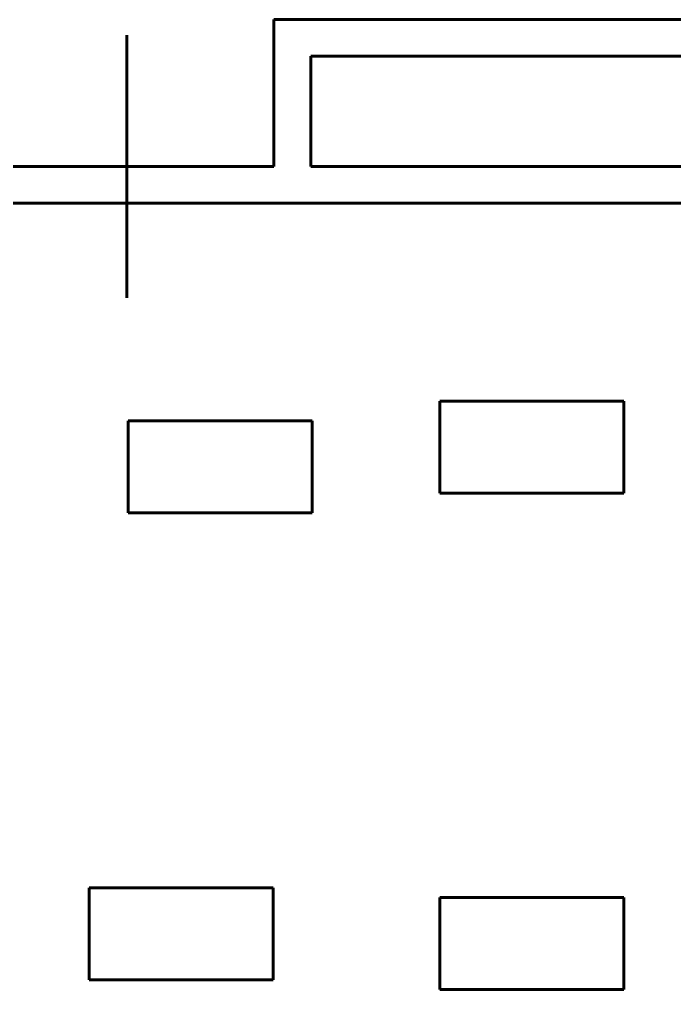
# Model space of a CAD drawing. Extents: x 0 to 297, y 0 to 292.
# Drawn here: x 185.93 to 194.84, y 78.83 to 92.02 of the extents above; entities that cross this region are included whole.
import ezdxf

# ---------------------------------------------------------------- set-up
doc = ezdxf.new("R2010")
doc.units = 0
doc.header["$MEASUREMENT"] = 0
doc.linetypes.add('K5LT_BASIC', pattern=[0])
doc.layers.add('Системный слой', color=7, linetype='Continuous')

# ---------------------------------------------------------------- blocks, each defined once
blk = doc.blocks.new('*U')
at = {"layer": 'Системный слой', "linetype": 'K5LT_BASIC', "lineweight": 60}
for p, q in [((194.145, 86.827), (191.645, 86.827)), ((191.645, 86.827), (191.645, 85.577)), ((194.145, 85.577), (194.145, 86.827)), ((189.912, 86.562), (187.412, 86.562)), ((187.412, 86.562), (187.412, 85.312)), ((189.912, 85.312), (189.912, 86.562)), ((191.645, 85.577), (194.145, 85.577)), ((187.412, 85.312), (189.912, 85.312)), ((189.383, 80.212), (186.883, 80.212)), ((186.883, 80.212), (186.883, 78.962)), ((189.383, 78.962), (189.383, 80.212)), ((194.145, 80.08), (191.645, 80.08)), ((191.645, 80.08), (191.645, 78.83)), ((194.145, 78.83), (194.145, 80.08)), ((186.883, 78.962), (189.383, 78.962)), ((191.645, 78.83), (194.145, 78.83))]:
    blk.add_line(p, q, dxfattribs=at)

msp = doc.modelspace()

# ---------------------------------------------------------------- linework, layer by layer
at = {"layer": 'Системный слой', "linetype": 'K5LT_BASIC', "lineweight": 60}
for p, q in [((189.392, 92.019), (208.392, 92.019)), ((189.392, 92.019), (189.392, 90.019)), ((187.392, 91.805), (187.392, 88.233)), ((189.892, 91.519), (189.892, 90.019)), ((207.892, 91.519), (189.892, 91.519)), ((185.392, 90.019), (189.392, 90.019)), ((189.892, 90.019), (207.892, 90.019)), ((203.392, 89.519), (179.892, 89.519)), ((251.642, 89.519), (179.892, 89.519))]:
    msp.add_line(p, q, dxfattribs=at)

# ---------------------------------------------------------------- block references
at = {"layer": 'Системный слой'}
msp.add_blockref('*U', (0, 0), dxfattribs=at)
msp.add_blockref('*U', (0, 0), dxfattribs=at)
msp.add_blockref('*U', (0, 0), dxfattribs=at)
msp.add_blockref('*U', (0, 0), dxfattribs=at)
msp.add_blockref('*U', (0, 0), dxfattribs=at)
msp.add_blockref('*U', (0, 0), dxfattribs=at)
msp.add_blockref('*U', (0, 0), dxfattribs=at)
msp.add_blockref('*U', (0, 0), dxfattribs=at)
msp.add_blockref('*U', (0, 0), dxfattribs=at)
msp.add_blockref('*U', (0, 0), dxfattribs=at)
msp.add_blockref('*U', (0, 0), dxfattribs=at)
msp.add_blockref('*U', (0, 0), dxfattribs=at)
msp.add_blockref('*U', (0, 0), dxfattribs=at)
msp.add_blockref('*U', (0, 0), dxfattribs=at)
msp.add_blockref('*U', (0, 0), dxfattribs=at)
msp.add_blockref('*U', (0, 0), dxfattribs=at)
msp.add_blockref('*U', (0, 0), dxfattribs=at)
msp.add_blockref('*U', (0, 0), dxfattribs=at)
msp.add_blockref('*U', (0, 0), dxfattribs=at)
msp.add_blockref('*U', (0, 0), dxfattribs=at)
msp.add_blockref('*U', (0, 0), dxfattribs=at)
msp.add_blockref('*U', (0, 0), dxfattribs=at)
msp.add_blockref('*U', (0, 0), dxfattribs=at)
msp.add_blockref('*U', (0, 0), dxfattribs=at)
msp.add_blockref('*U', (0, 0), dxfattribs=at)
msp.add_blockref('*U', (0, 0), dxfattribs=at)
msp.add_blockref('*U', (0, 0), dxfattribs=at)
msp.add_blockref('*U', (0, 0), dxfattribs=at)
msp.add_blockref('*U', (0, 0), dxfattribs=at)
msp.add_blockref('*U', (0, 0), dxfattribs=at)
msp.add_blockref('*U', (0, 0), dxfattribs=at)
msp.add_blockref('*U', (0, 0), dxfattribs=at)
msp.add_blockref('*U', (0, 0), dxfattribs=at)
msp.add_blockref('*U', (0, 0), dxfattribs=at)
msp.add_blockref('*U', (0, 0), dxfattribs=at)
msp.add_blockref('*U', (0, 0), dxfattribs=at)
msp.add_blockref('*U', (0, 0), dxfattribs=at)
msp.add_blockref('*U', (0, 0), dxfattribs=at)
msp.add_blockref('*U', (0, 0), dxfattribs=at)
msp.add_blockref('*U', (0, 0), dxfattribs=at)
msp.add_blockref('*U', (0, 0), dxfattribs=at)
msp.add_blockref('*U', (0, 0), dxfattribs=at)
msp.add_blockref('*U', (0, 0), dxfattribs=at)
msp.add_blockref('*U', (0, 0), dxfattribs=at)
msp.add_blockref('*U', (0, 0), dxfattribs=at)
msp.add_blockref('*U', (0, 0), dxfattribs=at)
msp.add_blockref('*U', (0, 0), dxfattribs=at)
msp.add_blockref('*U', (0, 0), dxfattribs=at)
msp.add_blockref('*U', (0, 0), dxfattribs=at)
msp.add_blockref('*U', (0, 0), dxfattribs=at)
msp.add_blockref('*U', (0, 0), dxfattribs=at)
msp.add_blockref('*U', (0, 0), dxfattribs=at)
msp.add_blockref('*U', (0, 0), dxfattribs=at)
msp.add_blockref('*U', (0, 0), dxfattribs=at)
msp.add_blockref('*U', (0, 0), dxfattribs=at)
msp.add_blockref('*U', (0, 0), dxfattribs=at)
msp.add_blockref('*U', (0, 0), dxfattribs=at)
msp.add_blockref('*U', (0, 0), dxfattribs=at)
msp.add_blockref('*U', (0, 0), dxfattribs=at)
msp.add_blockref('*U', (0, 0), dxfattribs=at)
msp.add_blockref('*U', (0, 0), dxfattribs=at)
msp.add_blockref('*U', (0, 0), dxfattribs=at)
msp.add_blockref('*U', (0, 0), dxfattribs=at)
msp.add_blockref('*U', (0, 0), dxfattribs=at)
msp.add_blockref('*U', (0, 0), dxfattribs=at)
msp.add_blockref('*U', (0, 0), dxfattribs=at)
msp.add_blockref('*U', (0, 0), dxfattribs=at)
msp.add_blockref('*U', (0, 0), dxfattribs=at)
msp.add_blockref('*U', (0, 0), dxfattribs=at)
msp.add_blockref('*U', (0, 0), dxfattribs=at)
msp.add_blockref('*U', (0, 0), dxfattribs=at)
msp.add_blockref('*U', (0, 0), dxfattribs=at)
msp.add_blockref('*U', (0, 0), dxfattribs=at)
msp.add_blockref('*U', (0, 0), dxfattribs=at)
msp.add_blockref('*U', (0, 0), dxfattribs=at)
msp.add_blockref('*U', (0, 0), dxfattribs=at)
msp.add_blockref('*U', (0, 0), dxfattribs=at)
msp.add_blockref('*U', (0, 0), dxfattribs=at)
msp.add_blockref('*U', (0, 0), dxfattribs=at)
msp.add_blockref('*U', (0, 0), dxfattribs=at)
msp.add_blockref('*U', (0, 0), dxfattribs=at)
msp.add_blockref('*U', (0, 0), dxfattribs=at)
msp.add_blockref('*U', (0, 0), dxfattribs=at)
msp.add_blockref('*U', (0, 0), dxfattribs=at)
msp.add_blockref('*U', (0, 0), dxfattribs=at)
msp.add_blockref('*U', (0, 0), dxfattribs=at)
msp.add_blockref('*U', (0, 0), dxfattribs=at)
msp.add_blockref('*U', (0, 0), dxfattribs=at)
msp.add_blockref('*U', (0, 0), dxfattribs=at)
msp.add_blockref('*U', (0, 0), dxfattribs=at)
msp.add_blockref('*U', (0, 0), dxfattribs=at)
msp.add_blockref('*U', (0, 0), dxfattribs=at)
msp.add_blockref('*U', (0, 0), dxfattribs=at)
msp.add_blockref('*U', (0, 0), dxfattribs=at)
msp.add_blockref('*U', (0, 0), dxfattribs=at)
msp.add_blockref('*U', (0, 0), dxfattribs=at)
msp.add_blockref('*U', (0, 0), dxfattribs=at)
msp.add_blockref('*U', (0, 0), dxfattribs=at)
msp.add_blockref('*U', (0, 0), dxfattribs=at)
msp.add_blockref('*U', (0, 0), dxfattribs=at)
msp.add_blockref('*U', (0, 0), dxfattribs=at)
msp.add_blockref('*U', (0, 0), dxfattribs=at)
msp.add_blockref('*U', (0, 0), dxfattribs=at)
msp.add_blockref('*U', (0, 0), dxfattribs=at)
msp.add_blockref('*U', (0, 0), dxfattribs=at)
msp.add_blockref('*U', (0, 0), dxfattribs=at)
msp.add_blockref('*U', (0, 0), dxfattribs=at)
msp.add_blockref('*U', (0, 0), dxfattribs=at)
msp.add_blockref('*U', (0, 0), dxfattribs=at)
msp.add_blockref('*U', (0, 0), dxfattribs=at)
msp.add_blockref('*U', (0, 0), dxfattribs=at)
msp.add_blockref('*U', (0, 0), dxfattribs=at)
msp.add_blockref('*U', (0, 0), dxfattribs=at)
msp.add_blockref('*U', (0, 0), dxfattribs=at)
msp.add_blockref('*U', (0, 0), dxfattribs=at)
msp.add_blockref('*U', (0, 0), dxfattribs=at)
msp.add_blockref('*U', (0, 0), dxfattribs=at)
msp.add_blockref('*U', (0, 0), dxfattribs=at)
msp.add_blockref('*U', (0, 0), dxfattribs=at)
msp.add_blockref('*U', (0, 0), dxfattribs=at)
msp.add_blockref('*U', (0, 0), dxfattribs=at)
msp.add_blockref('*U', (0, 0), dxfattribs=at)
msp.add_blockref('*U', (0, 0), dxfattribs=at)
msp.add_blockref('*U', (0, 0), dxfattribs=at)
msp.add_blockref('*U', (0, 0), dxfattribs=at)
msp.add_blockref('*U', (0, 0), dxfattribs=at)
msp.add_blockref('*U', (0, 0), dxfattribs=at)
msp.add_blockref('*U', (0, 0), dxfattribs=at)
msp.add_blockref('*U', (0, 0), dxfattribs=at)
msp.add_blockref('*U', (0, 0), dxfattribs=at)
msp.add_blockref('*U', (0, 0), dxfattribs=at)
msp.add_blockref('*U', (0, 0), dxfattribs=at)
msp.add_blockref('*U', (0, 0), dxfattribs=at)
msp.add_blockref('*U', (0, 0), dxfattribs=at)
msp.add_blockref('*U', (0, 0), dxfattribs=at)
msp.add_blockref('*U', (0, 0), dxfattribs=at)
msp.add_blockref('*U', (0, 0), dxfattribs=at)
msp.add_blockref('*U', (0, 0), dxfattribs=at)
msp.add_blockref('*U', (0, 0), dxfattribs=at)
msp.add_blockref('*U', (0, 0), dxfattribs=at)
msp.add_blockref('*U', (0, 0), dxfattribs=at)
msp.add_blockref('*U', (0, 0), dxfattribs=at)
msp.add_blockref('*U', (0, 0), dxfattribs=at)
msp.add_blockref('*U', (0, 0), dxfattribs=at)
msp.add_blockref('*U', (0, 0), dxfattribs=at)
msp.add_blockref('*U', (0, 0), dxfattribs=at)
msp.add_blockref('*U', (0, 0), dxfattribs=at)
msp.add_blockref('*U', (0, 0), dxfattribs=at)
msp.add_blockref('*U', (0, 0), dxfattribs=at)
msp.add_blockref('*U', (0, 0), dxfattribs=at)
msp.add_blockref('*U', (0, 0), dxfattribs=at)
msp.add_blockref('*U', (0, 0), dxfattribs=at)
msp.add_blockref('*U', (0, 0), dxfattribs=at)
msp.add_blockref('*U', (0, 0), dxfattribs=at)
msp.add_blockref('*U', (0, 0), dxfattribs=at)
msp.add_blockref('*U', (0, 0), dxfattribs=at)
msp.add_blockref('*U', (0, 0), dxfattribs=at)
msp.add_blockref('*U', (0, 0), dxfattribs=at)
msp.add_blockref('*U', (0, 0), dxfattribs=at)
msp.add_blockref('*U', (0, 0), dxfattribs=at)
msp.add_blockref('*U', (0, 0), dxfattribs=at)
msp.add_blockref('*U', (0, 0), dxfattribs=at)
msp.add_blockref('*U', (0, 0), dxfattribs=at)
msp.add_blockref('*U', (0, 0), dxfattribs=at)
msp.add_blockref('*U', (0, 0), dxfattribs=at)
msp.add_blockref('*U', (0, 0), dxfattribs=at)
msp.add_blockref('*U', (0, 0), dxfattribs=at)
msp.add_blockref('*U', (0, 0), dxfattribs=at)
msp.add_blockref('*U', (0, 0), dxfattribs=at)
msp.add_blockref('*U', (0, 0), dxfattribs=at)
msp.add_blockref('*U', (0, 0), dxfattribs=at)
msp.add_blockref('*U', (0, 0), dxfattribs=at)
msp.add_blockref('*U', (0, 0), dxfattribs=at)
msp.add_blockref('*U', (0, 0), dxfattribs=at)
msp.add_blockref('*U', (0, 0), dxfattribs=at)
msp.add_blockref('*U', (0, 0), dxfattribs=at)
msp.add_blockref('*U', (0, 0), dxfattribs=at)
msp.add_blockref('*U', (0, 0), dxfattribs=at)
msp.add_blockref('*U', (0, 0), dxfattribs=at)
msp.add_blockref('*U', (0, 0), dxfattribs=at)
msp.add_blockref('*U', (0, 0), dxfattribs=at)
msp.add_blockref('*U', (0, 0), dxfattribs=at)
msp.add_blockref('*U', (0, 0), dxfattribs=at)
msp.add_blockref('*U', (0, 0), dxfattribs=at)
msp.add_blockref('*U', (0, 0), dxfattribs=at)
msp.add_blockref('*U', (0, 0), dxfattribs=at)
msp.add_blockref('*U', (0, 0), dxfattribs=at)
msp.add_blockref('*U', (0, 0), dxfattribs=at)
msp.add_blockref('*U', (0, 0), dxfattribs=at)
msp.add_blockref('*U', (0, 0), dxfattribs=at)
msp.add_blockref('*U', (0, 0), dxfattribs=at)
msp.add_blockref('*U', (0, 0), dxfattribs=at)
msp.add_blockref('*U', (0, 0), dxfattribs=at)
msp.add_blockref('*U', (0, 0), dxfattribs=at)
msp.add_blockref('*U', (0, 0), dxfattribs=at)
msp.add_blockref('*U', (0, 0), dxfattribs=at)
msp.add_blockref('*U', (0, 0), dxfattribs=at)
msp.add_blockref('*U', (0, 0), dxfattribs=at)
msp.add_blockref('*U', (0, 0), dxfattribs=at)
msp.add_blockref('*U', (0, 0), dxfattribs=at)
msp.add_blockref('*U', (0, 0), dxfattribs=at)
msp.add_blockref('*U', (0, 0), dxfattribs=at)
msp.add_blockref('*U', (0, 0), dxfattribs=at)
msp.add_blockref('*U', (0, 0), dxfattribs=at)
msp.add_blockref('*U', (0, 0), dxfattribs=at)
msp.add_blockref('*U', (0, 0), dxfattribs=at)
msp.add_blockref('*U', (0, 0), dxfattribs=at)
msp.add_blockref('*U', (0, 0), dxfattribs=at)
msp.add_blockref('*U', (0, 0), dxfattribs=at)
msp.add_blockref('*U', (0, 0), dxfattribs=at)
msp.add_blockref('*U', (0, 0), dxfattribs=at)
msp.add_blockref('*U', (0, 0), dxfattribs=at)
msp.add_blockref('*U', (0, 0), dxfattribs=at)
msp.add_blockref('*U', (0, 0), dxfattribs=at)
msp.add_blockref('*U', (0, 0), dxfattribs=at)
msp.add_blockref('*U', (0, 0), dxfattribs=at)
msp.add_blockref('*U', (0, 0), dxfattribs=at)
msp.add_blockref('*U', (0, 0), dxfattribs=at)
msp.add_blockref('*U', (0, 0), dxfattribs=at)
msp.add_blockref('*U', (0, 0), dxfattribs=at)
msp.add_blockref('*U', (0, 0), dxfattribs=at)
msp.add_blockref('*U', (0, 0), dxfattribs=at)
msp.add_blockref('*U', (0, 0), dxfattribs=at)
msp.add_blockref('*U', (0, 0), dxfattribs=at)
msp.add_blockref('*U', (0, 0), dxfattribs=at)
msp.add_blockref('*U', (0, 0), dxfattribs=at)
msp.add_blockref('*U', (0, 0), dxfattribs=at)
msp.add_blockref('*U', (0, 0), dxfattribs=at)
msp.add_blockref('*U', (0, 0), dxfattribs=at)
msp.add_blockref('*U', (0, 0), dxfattribs=at)
msp.add_blockref('*U', (0, 0), dxfattribs=at)
msp.add_blockref('*U', (0, 0), dxfattribs=at)
msp.add_blockref('*U', (0, 0), dxfattribs=at)
msp.add_blockref('*U', (0, 0), dxfattribs=at)
msp.add_blockref('*U', (0, 0), dxfattribs=at)
msp.add_blockref('*U', (0, 0), dxfattribs=at)
msp.add_blockref('*U', (0, 0), dxfattribs=at)
msp.add_blockref('*U', (0, 0), dxfattribs=at)
msp.add_blockref('*U', (0, 0), dxfattribs=at)
msp.add_blockref('*U', (0, 0), dxfattribs=at)
msp.add_blockref('*U', (0, 0), dxfattribs=at)
msp.add_blockref('*U', (0, 0), dxfattribs=at)
msp.add_blockref('*U', (0, 0), dxfattribs=at)
msp.add_blockref('*U', (0, 0), dxfattribs=at)
msp.add_blockref('*U', (0, 0), dxfattribs=at)
msp.add_blockref('*U', (0, 0), dxfattribs=at)
msp.add_blockref('*U', (0, 0), dxfattribs=at)
msp.add_blockref('*U', (0, 0), dxfattribs=at)
msp.add_blockref('*U', (0, 0), dxfattribs=at)
msp.add_blockref('*U', (0, 0), dxfattribs=at)
msp.add_blockref('*U', (0, 0), dxfattribs=at)
msp.add_blockref('*U', (0, 0), dxfattribs=at)
msp.add_blockref('*U', (0, 0), dxfattribs=at)
msp.add_blockref('*U', (0, 0), dxfattribs=at)
msp.add_blockref('*U', (0, 0), dxfattribs=at)
msp.add_blockref('*U', (0, 0), dxfattribs=at)
msp.add_blockref('*U', (0, 0), dxfattribs=at)
msp.add_blockref('*U', (0, 0), dxfattribs=at)
msp.add_blockref('*U', (0, 0), dxfattribs=at)
msp.add_blockref('*U', (0, 0), dxfattribs=at)
msp.add_blockref('*U', (0, 0), dxfattribs=at)
msp.add_blockref('*U', (0, 0), dxfattribs=at)
msp.add_blockref('*U', (0, 0), dxfattribs=at)
msp.add_blockref('*U', (0, 0), dxfattribs=at)
msp.add_blockref('*U', (0, 0), dxfattribs=at)
msp.add_blockref('*U', (0, 0), dxfattribs=at)
msp.add_blockref('*U', (0, 0), dxfattribs=at)
msp.add_blockref('*U', (0, 0), dxfattribs=at)
msp.add_blockref('*U', (0, 0), dxfattribs=at)
msp.add_blockref('*U', (0, 0), dxfattribs=at)
msp.add_blockref('*U', (0, 0), dxfattribs=at)
msp.add_blockref('*U', (0, 0), dxfattribs=at)
msp.add_blockref('*U', (0, 0), dxfattribs=at)
msp.add_blockref('*U', (0, 0), dxfattribs=at)
msp.add_blockref('*U', (0, 0), dxfattribs=at)
msp.add_blockref('*U', (0, 0), dxfattribs=at)
msp.add_blockref('*U', (0, 0), dxfattribs=at)
msp.add_blockref('*U', (0, 0), dxfattribs=at)
msp.add_blockref('*U', (0, 0), dxfattribs=at)
msp.add_blockref('*U', (0, 0), dxfattribs=at)
msp.add_blockref('*U', (0, 0), dxfattribs=at)
msp.add_blockref('*U', (0, 0), dxfattribs=at)
msp.add_blockref('*U', (0, 0), dxfattribs=at)
msp.add_blockref('*U', (0, 0), dxfattribs=at)
msp.add_blockref('*U', (0, 0), dxfattribs=at)
msp.add_blockref('*U', (0, 0), dxfattribs=at)
msp.add_blockref('*U', (0, 0), dxfattribs=at)
msp.add_blockref('*U', (0, 0), dxfattribs=at)
msp.add_blockref('*U', (0, 0), dxfattribs=at)
msp.add_blockref('*U', (0, 0), dxfattribs=at)
msp.add_blockref('*U', (0, 0), dxfattribs=at)
msp.add_blockref('*U', (0, 0), dxfattribs=at)
msp.add_blockref('*U', (0, 0), dxfattribs=at)
msp.add_blockref('*U', (0, 0), dxfattribs=at)
msp.add_blockref('*U', (0, 0), dxfattribs=at)
msp.add_blockref('*U', (0, 0), dxfattribs=at)
msp.add_blockref('*U', (0, 0), dxfattribs=at)
msp.add_blockref('*U', (0, 0), dxfattribs=at)
msp.add_blockref('*U', (0, 0), dxfattribs=at)
msp.add_blockref('*U', (0, 0), dxfattribs=at)
msp.add_blockref('*U', (0, 0), dxfattribs=at)
msp.add_blockref('*U', (0, 0), dxfattribs=at)
msp.add_blockref('*U', (0, 0), dxfattribs=at)
msp.add_blockref('*U', (0, 0), dxfattribs=at)
msp.add_blockref('*U', (0, 0), dxfattribs=at)
msp.add_blockref('*U', (0, 0), dxfattribs=at)
msp.add_blockref('*U', (0, 0), dxfattribs=at)
msp.add_blockref('*U', (0, 0), dxfattribs=at)
msp.add_blockref('*U', (0, 0), dxfattribs=at)
msp.add_blockref('*U', (0, 0), dxfattribs=at)
msp.add_blockref('*U', (0, 0), dxfattribs=at)
msp.add_blockref('*U', (0, 0), dxfattribs=at)
msp.add_blockref('*U', (0, 0), dxfattribs=at)
msp.add_blockref('*U', (0, 0), dxfattribs=at)
msp.add_blockref('*U', (0, 0), dxfattribs=at)
msp.add_blockref('*U', (0, 0), dxfattribs=at)
msp.add_blockref('*U', (0, 0), dxfattribs=at)
msp.add_blockref('*U', (0, 0), dxfattribs=at)
msp.add_blockref('*U', (0, 0), dxfattribs=at)
msp.add_blockref('*U', (0, 0), dxfattribs=at)
msp.add_blockref('*U', (0, 0), dxfattribs=at)
msp.add_blockref('*U', (0, 0), dxfattribs=at)
msp.add_blockref('*U', (0, 0), dxfattribs=at)
msp.add_blockref('*U', (0, 0), dxfattribs=at)
msp.add_blockref('*U', (0, 0), dxfattribs=at)
msp.add_blockref('*U', (0, 0), dxfattribs=at)
msp.add_blockref('*U', (0, 0), dxfattribs=at)
msp.add_blockref('*U', (0, 0), dxfattribs=at)
msp.add_blockref('*U', (0, 0), dxfattribs=at)
msp.add_blockref('*U', (0, 0), dxfattribs=at)
msp.add_blockref('*U', (0, 0), dxfattribs=at)
msp.add_blockref('*U', (0, 0), dxfattribs=at)
msp.add_blockref('*U', (0, 0), dxfattribs=at)
msp.add_blockref('*U', (0, 0), dxfattribs=at)
msp.add_blockref('*U', (0, 0), dxfattribs=at)
msp.add_blockref('*U', (0, 0), dxfattribs=at)
msp.add_blockref('*U', (0, 0), dxfattribs=at)
msp.add_blockref('*U', (0, 0), dxfattribs=at)
msp.add_blockref('*U', (0, 0), dxfattribs=at)
msp.add_blockref('*U', (0, 0), dxfattribs=at)
msp.add_blockref('*U', (0, 0), dxfattribs=at)
msp.add_blockref('*U', (0, 0), dxfattribs=at)
msp.add_blockref('*U', (0, 0), dxfattribs=at)
msp.add_blockref('*U', (0, 0), dxfattribs=at)
msp.add_blockref('*U', (0, 0), dxfattribs=at)
msp.add_blockref('*U', (0, 0), dxfattribs=at)
msp.add_blockref('*U', (0, 0), dxfattribs=at)
msp.add_blockref('*U', (0, 0), dxfattribs=at)
msp.add_blockref('*U', (0, 0), dxfattribs=at)
msp.add_blockref('*U', (0, 0), dxfattribs=at)
msp.add_blockref('*U', (0, 0), dxfattribs=at)
msp.add_blockref('*U', (0, 0), dxfattribs=at)
msp.add_blockref('*U', (0, 0), dxfattribs=at)
msp.add_blockref('*U', (0, 0), dxfattribs=at)
msp.add_blockref('*U', (0, 0), dxfattribs=at)
msp.add_blockref('*U', (0, 0), dxfattribs=at)
msp.add_blockref('*U', (0, 0), dxfattribs=at)
msp.add_blockref('*U', (0, 0), dxfattribs=at)
msp.add_blockref('*U', (0, 0), dxfattribs=at)
msp.add_blockref('*U', (0, 0), dxfattribs=at)
msp.add_blockref('*U', (0, 0), dxfattribs=at)
msp.add_blockref('*U', (0, 0), dxfattribs=at)
msp.add_blockref('*U', (0, 0), dxfattribs=at)
msp.add_blockref('*U', (0, 0), dxfattribs=at)

doc.saveas('drawing.dxf')
